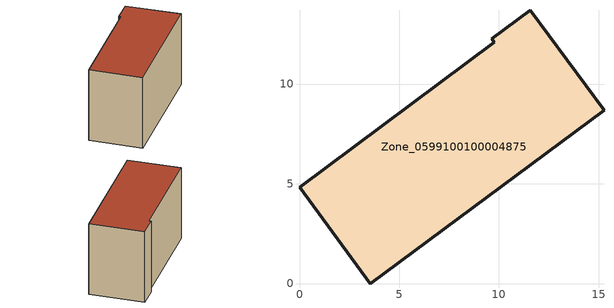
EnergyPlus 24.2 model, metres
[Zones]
Zone_0599100100004875
 floor ground (C_G): 11.56,13.69 15.27,8.7 3.55,0 0,4.83 9.77,12.1 9.64,12.27 z0
 wall outside (C_F): 15.27,8.7 11.56,13.69 9.64,12.27 9.77,12.1 0,4.83 3.55,0 15.27,8.7 z0:8.55
 roof outside (C_R): 3.55,0 15.27,8.7 11.56,13.69 9.64,12.27 9.77,12.1 0,4.83 z8.55
[BUILDING]
Pand.0599100100004875: North Axis=0; Terrain=City; Loads Convergence Tolerance Value=0.04; Temperature Convergence Tolerance Value=0.4; Solar Distribution=FullExterior; Maximum Number of Warmup Days=25; Minimum Number of Warmup Days=1
[Site:Location]
Rotterdam.The.Hague.AP_ZH_NLD Design_Conditions: Latitude=51.96; Longitude=4.45; Time Zone=1; Elevation=-4.5
[SITE:GROUNDTEMPERATURE:BUILDINGSURFACE]
18, 18, 18, 18, 18, 18, 18, 18, 18, 18, 18, 18
[MATERIAL] Thermal Absorptance=0.9; Solar Absorptance=0.7; Visible Absorptance=0.7
Name | Roughness | Thickness | Conductivity | Density | Specific Heat
G.TC.2006-2014 | MediumSmooth | 0.15 | 0.06 | 540 | 1210
F.TC.2006-2014 | Rough | 0.3 | 0.12 | 1920 | 840
R.TC.2006-2014 | MediumRough | 0.2 | 0.08 | 1500 | 1000
[CONSTRUCTION]
C_G: G.TC.2006-2014
C_F: F.TC.2006-2014
C_R: R.TC.2006-2014
[ZONE]
Zone_0599100100004875: Type=1; Multiplier=1; Ceiling Height=Autocalculate; Volume=Autocalculate; Floor Area=autocalculate; Part of Total Floor Area=Yes
[ZONEINFILTRATION:DESIGNFLOWRATE]
Infil_Zone_0599100100004875: Zone or ZoneList or Space or SpaceList=Zone_0599100100004875; Schedule=AlwaysOn; Design Flow Rate Calculation Method=Flow/Area; Flow Rate per Floor Area=0.0015; Constant Term Coefficient=1; Temperature Term Coefficient=0; Velocity Term Coefficient=0; Velocity Squared Term Coefficient=0
[HVACTEMPLATE:ZONE:IDEALLOADSAIRSYSTEM]
Zone_0599100100004875: Maximum Heating Supply Air Temperature=50; Minimum Cooling Supply Air Temperature=13; Maximum Heating Supply Air Humidity Ratio=0.0156; Minimum Cooling Supply Air Humidity Ratio=0.0077; Heating Limit=NoLimit; Cooling Limit=NoLimit; Dehumidification Control Type=ConstantSensibleHeatRatio; Cooling Sensible Heat Ratio=0.7; Dehumidification Setpoint=60; Humidification Control Type=None; Humidification Setpoint=30; Outdoor Air Method=None; Outdoor Air Flow Rate per Person=0.00944; Outdoor Air Flow Rate per Zone Floor Area=0; Outdoor Air Flow Rate per Zone=0; Demand Controlled Ventilation Type=None; Outdoor Air Economizer Type=NoEconomizer; Heat Recovery Type=None; Sensible Heat Recovery Effectiveness=0.7; Latent Heat Recovery Effectiveness=0.65
[ZONECONTROL:THERMOSTAT]
ThermostatControl_Zone_0599100100004875: Zone or ZoneList=Zone_0599100100004875; Control Type Schedule=DualSetpointControlType; Control 1=Thermostat_Zone_0599100100004875; Temperature Difference Between Cutout And Setpoint=0
[THERMOSTATSETPOINT:DUALSETPOINT]
Thermostat_Zone_0599100100004875: Heating Setpoint Temperature Schedule=HeatingSetpoint_Zone_0599100100004875; Cooling Setpoint Temperature Schedule=CoolingSetpoint_Zone_0599100100004875
[SCHEDULE:COMPACT]
HeatingSetpoint_Zone_0599100100004875: Through: 12/31, For: AllDays, Until: 24:00, 21
CoolingSetpoint_Zone_0599100100004875: Through: 12/31, For: AllDays, Until: 24:00, 24
DualSetpointControlType: Through: 12/31, For: AllDays, Until: 24:00, 4
AlwaysOn: Through: 12/31, For: AllDays, Until: 24:00, 1
